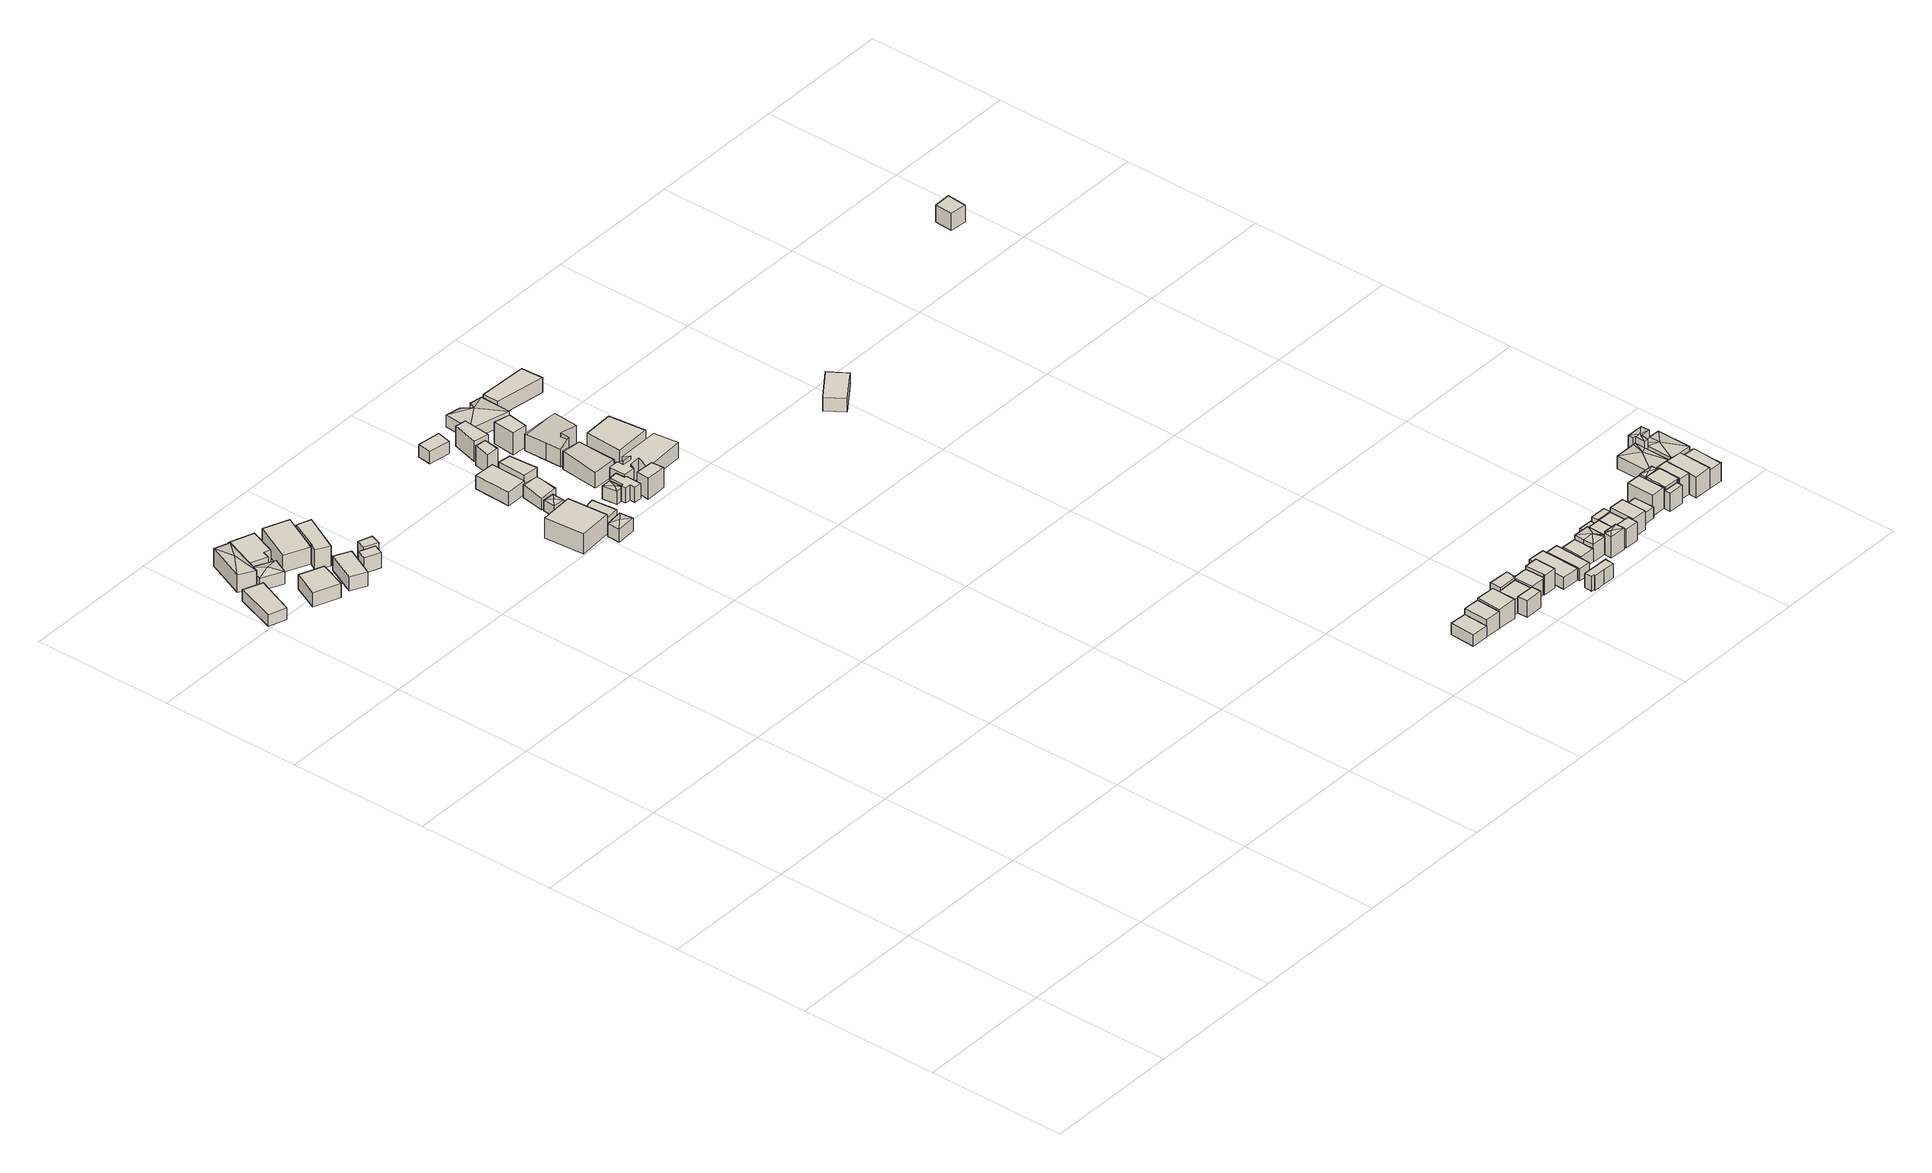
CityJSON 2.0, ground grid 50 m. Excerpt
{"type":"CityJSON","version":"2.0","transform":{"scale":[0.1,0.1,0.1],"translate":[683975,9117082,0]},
"CityObjects":{
"building1":{"type":"Building","attributes":{"Building Type":"Residential","Roof Shape":"flat","Roof Material":"Concrete Glazed Tile","Roof Material Code":"1","Roof Direction":"northwest","Building Height":4.26,"Roof Slope":14.2,"Footprint Area":105.01,"Solar PV Capacity Low":13.15,"Solar PV Capacity High":17.27,"Solar Annual Energy Low":18959,"Solar Annual Energy High":24987,"Suitable PV Area":78.5},"geometry":[{"type":"MultiSurface","lod":"2.2","boundaries":[[[0,1,2,3]],[[3,2,4,5]],[[2,1,6,4]],[[1,0,7,6]],[[0,3,5,7]],[[5,4,6,7]]]}]},
"building2":{"type":"Building","attributes":{"Building Type":"Residential","Roof Shape":"hip","Roof Material":"Concrete Glazed Tile","Roof Material Code":"1","Roof Direction":"northwest","Building Height":6.58,"Roof Slope":24.9,"Footprint Area":96.51,"Solar PV Capacity Low":12.08,"Solar PV Capacity High":15.87,"Solar Annual Energy Low":17424,"Solar Annual Energy High":22964,"Suitable PV Area":72.14},"geometry":[{"type":"MultiSurface","lod":"2.2","boundaries":[[[8,9,10,11]],[[11,10,12,13]],[[10,9,14,12]],[[9,8,15,14]],[[8,11,13,15]],[[13,12,16]],[[12,14,16]],[[14,15,16]],[[15,13,16]]]}]},
"building3":{"type":"Building","attributes":{"Building Type":"Residential","Roof Shape":"hip","Roof Material":"Concrete Glazed Tile","Roof Material Code":"1","Roof Direction":"northwest","Building Height":4.81,"Roof Slope":22.8,"Footprint Area":54.78,"Solar PV Capacity Low":6.86,"Solar PV Capacity High":9.01,"Solar Annual Energy Low":9890,"Solar Annual Energy High":13034,"Suitable PV Area":40.95},"geometry":[{"type":"MultiSurface","lod":"2.2","boundaries":[[[17,18,19,20]],[[20,19,21,22]],[[19,18,23,21]],[[18,17,24,23]],[[17,20,22,24]],[[22,21,25]],[[21,23,25]],[[23,24,25]],[[24,22,25]]]}]},
"building4":{"type":"Building","attributes":{"Building Type":"Residential","Roof Shape":"flat","Roof Material":"Concrete Glazed Tile","Roof Material Code":"1","Roof Direction":"northwest","Building Height":5.3,"Roof Slope":5.8,"Footprint Area":97.8,"Solar PV Capacity Low":12.25,"Solar PV Capacity High":16.08,"Solar Annual Energy Low":17657,"Solar Annual Energy High":23271,"Suitable PV Area":73.11},"geometry":[{"type":"MultiSurface","lod":"2.2","boundaries":[[[26,27,28,29]],[[29,28,30,31]],[[28,27,32,30]],[[27,26,33,32]],[[26,29,31,33]],[[31,30,32,33]]]}]},
"building5":{"type":"Building","attributes":{"Building Type":"Residential","Roof Shape":"flat","Roof Material":"Concrete Glazed Tile","Roof Material Code":"1","Roof Direction":"northwest","Building Height":5.85,"Roof Slope":7.7,"Footprint Area":110.75,"Solar PV Capacity Low":13.87,"Solar PV Capacity High":18.21,"Solar Annual Energy Low":19996,"Solar Annual Energy High":26353,"Suitable PV Area":82.79},"geometry":[{"type":"MultiSurface","lod":"2.2","boundaries":[[[34,35,36,37,38,39]],[[39,38,40,41]],[[38,37,42,40]],[[37,36,43,42]],[[36,35,44,43]],[[35,34,45,44]],[[34,39,41,45]],[[41,40,42,43,44,45]]]}]},
"building6":{"type":"Building","attributes":{"Building Type":"Residential","Roof Shape":"shed","Roof Material":"Concrete Aluminum Tile","Roof Material Code":"2","Roof Direction":"northwest","Building Height":5.23,"Roof Slope":10.1,"Footprint Area":73.29,"Solar PV Capacity Low":9.18,"Solar PV Capacity High":12.05,"Solar Annual Energy Low":13232,"Solar Annual Energy High":17439,"Suitable PV Area":54.79},"geometry":[{"type":"MultiSurface","lod":"2.2","boundaries":[[[46,47,48,49]],[[49,48,50,51]],[[48,47,52,50]],[[47,46,53,52]],[[46,49,51,53]],[[51,50,52,53]]]}]},
"building7":{"type":"Building","attributes":{"Building Type":"Residential","Roof Shape":"shed","Roof Material":"Concrete Glazed Tile","Roof Material Code":"1","Roof Direction":"northwest","Building Height":6.41,"Roof Slope":16.4,"Footprint Area":143.72,"Solar PV Capacity Low":17.99,"Solar PV Capacity High":23.63,"Solar Annual Energy Low":25947,"Solar Annual Energy High":34196,"Suitable PV Area":107.43},"geometry":[{"type":"MultiSurface","lod":"2.2","boundaries":[[[54,55,56,57]],[[57,56,58,59]],[[56,55,60,58]],[[55,54,61,60]],[[54,57,59,61]],[[59,58,60,61]]]}]},
"building8":{"type":"Building","attributes":{"Building Type":"Residential","Roof Shape":"shed","Roof Material":"Concrete Aluminum Tile","Roof Material Code":"2","Roof Direction":"northwest","Building Height":7.49,"Roof Slope":10.2,"Footprint Area":74.77,"Solar PV Capacity Low":9.36,"Solar PV Capacity High":12.3,"Solar Annual Energy Low":13500,"Solar Annual Energy High":17791,"Suitable PV Area":55.89},"geometry":[{"type":"MultiSurface","lod":"2.2","boundaries":[[[56,62,63,64,65]],[[65,64,66,67]],[[64,63,68,66]],[[63,62,69,68]],[[62,56,70,69]],[[56,65,67,70]],[[67,66,68,69,70]]]}]},
"building9":{"type":"Building","attributes":{"Building Type":"Residential","Roof Shape":"shed","Roof Material":"Concrete Glazed Tile","Roof Material Code":"1","Roof Direction":"northwest","Building Height":5.8,"Roof Slope":13.6,"Footprint Area":21.68,"Solar PV Capacity Low":2.71,"Solar PV Capacity High":3.57,"Solar Annual Energy Low":3915,"Solar Annual Energy High":5159,"Suitable PV Area":16.21},"geometry":[{"type":"MultiSurface","lod":"2.2","boundaries":[[[71,72,73,74]],[[74,73,75,76]],[[73,72,77,75]],[[72,71,78,77]],[[71,74,76,78]],[[76,75,77,78]]]}]},
"building10":{"type":"Building","attributes":{"Building Type":"Residential","Roof Shape":"flat","Roof Material":"Concrete Glazed Tile","Roof Material Code":"1","Roof Direction":"northwest","Building Height":6.8,"Roof Slope":10.8,"Footprint Area":19.15,"Solar PV Capacity Low":2.4,"Solar PV Capacity High":3.15,"Solar Annual Energy Low":3458,"Solar Annual Energy High":4557,"Suitable PV Area":14.32},"geometry":[{"type":"MultiSurface","lod":"2.2","boundaries":[[[79,80,81,82]],[[82,81,83,84]],[[81,80,85,83]],[[80,79,86,85]],[[79,82,84,86]],[[84,83,85,86]]]}]},
"building11":{"type":"Building","attributes":{"Building Type":"Residential","Roof Shape":"shed","Roof Material":"Concrete Glazed Tile","Roof Material Code":"1","Roof Direction":"west","Building Height":7.29,"Roof Slope":12.4,"Footprint Area":182.9,"Solar PV Capacity Low":22.9,"Solar PV Capacity High":30.08,"Solar Annual Energy Low":33022,"Solar Annual Energy High":43520,"Suitable PV Area":136.72},"geometry":[{"type":"MultiSurface","lod":"2.2","boundaries":[[[87,88,89,90]],[[90,89,91,92]],[[89,88,93,91]],[[88,87,94,93]],[[87,90,92,94]],[[92,91,93,94]]]}]},
"building12":{"type":"Building","attributes":{"Building Type":"Residential","Roof Shape":"hip","Roof Material":"Concrete Glazed Tile","Roof Material Code":"1","Roof Direction":"west","Building Height":4.87,"Roof Slope":24.9,"Footprint Area":32.43,"Solar PV Capacity Low":4.06,"Solar PV Capacity High":5.33,"Solar Annual Energy Low":5855,"Solar Annual Energy High":7717,"Suitable PV Area":24.24},"geometry":[{"type":"MultiSurface","lod":"2.2","boundaries":[[[95,96,97,98]],[[98,97,99,100]],[[97,96,101,99]],[[96,95,102,101]],[[95,98,100,102]],[[100,99,103]],[[99,101,103]],[[101,102,103]],[[102,100,103]]]}]},
"building13":{"type":"Building","attributes":{"Building Type":"Residential","Roof Shape":"flat","Roof Material":"Concrete Glazed Tile","Roof Material Code":"1","Roof Direction":"west","Building Height":5.76,"Roof Slope":6.6,"Footprint Area":46.24,"Solar PV Capacity Low":5.79,"Solar PV Capacity High":7.6,"Solar Annual Energy Low":8348,"Solar Annual Energy High":11002,"Suitable PV Area":34.56},"geometry":[{"type":"MultiSurface","lod":"2.2","boundaries":[[[104,105,90,106]],[[106,90,107,108]],[[90,105,109,107]],[[105,104,110,109]],[[104,106,108,110]],[[108,107,109,110]]]}]},
"building14":{"type":"Building","attributes":{"Building Type":"Residential","Roof Shape":"hip","Roof Material":"Concrete Glazed Tile","Roof Material Code":"1","Roof Direction":"west","Building Height":4.02,"Roof Slope":28.3,"Footprint Area":18.76,"Solar PV Capacity Low":2.35,"Solar PV Capacity High":3.09,"Solar Annual Energy Low":3388,"Solar Annual Energy High":4465,"Suitable PV Area":14.03},"geometry":[{"type":"MultiSurface","lod":"2.2","boundaries":[[[111,112,113,114]],[[114,113,115,116]],[[113,112,117,115]],[[112,111,118,117]],[[111,114,116,118]],[[116,115,119]],[[115,117,119]],[[117,118,119]],[[118,116,119]]]}]},
"building15":{"type":"Building","attributes":{"Building Type":"Residential","Roof Shape":"flat","Roof Material":"Concrete Glazed Tile","Roof Material Code":"1","Roof Direction":"west","Building Height":5.11,"Roof Slope":7.1,"Footprint Area":99.13,"Solar PV Capacity Low":12.41,"Solar PV Capacity High":16.3,"Solar Annual Energy Low":17897,"Solar Annual Energy High":23587,"Suitable PV Area":74.1},"geometry":[{"type":"MultiSurface","lod":"2.2","boundaries":[[[120,121,122,123]],[[123,122,124,125]],[[122,121,126,124]],[[121,120,127,126]],[[120,123,125,127]],[[125,124,126,127]]]}]},
"building16":{"type":"Building","attributes":{"Building Type":"Residential","Roof Shape":"gable","Roof Material":"Concrete Aluminum Tile","Roof Material Code":"2","Roof Direction":"west","Building Height":4.3,"Roof Slope":28.4,"Footprint Area":53.07,"Solar PV Capacity Low":6.64,"Solar PV Capacity High":8.73,"Solar Annual Energy Low":9581,"Solar Annual Energy High":12628,"Suitable PV Area":39.67},"geometry":[{"type":"MultiSurface","lod":"2.2","boundaries":[[[128,129,130,131]],[[131,130,132,133]],[[130,129,134,132]],[[129,128,135,134]],[[128,131,133,135]],[[133,132,134,135]]]}]},
"building17":{"type":"Building","attributes":{"Building Type":"Residential","Roof Shape":"shed","Roof Material":"Concrete Aluminum Tile","Roof Material Code":"2","Roof Direction":"west","Building Height":7.02,"Roof Slope":11.5,"Footprint Area":52.36,"Solar PV Capacity Low":6.56,"Solar PV Capacity High":8.61,"Solar Annual Energy Low":9454,"Solar Annual Energy High":12459,"Suitable PV Area":39.14},"geometry":[{"type":"MultiSurface","lod":"2.2","boundaries":[[[136,123,137,138]],[[138,137,139,140]],[[137,123,141,139]],[[123,136,142,141]],[[136,138,140,142]],[[140,139,141,142]]]}]},
"building18":{"type":"Building","attributes":{"Building Type":"Residential","Roof Shape":"hip","Roof Material":"Concrete Glazed Tile","Roof Material Code":"1","Roof Direction":"west","Building Height":4.94,"Roof Slope":20.5,"Footprint Area":17.29,"Solar PV Capacity Low":2.16,"Solar PV Capacity High":2.84,"Solar Annual Energy Low":3121,"Solar Annual Energy High":4113,"Suitable PV Area":12.92},"geometry":[{"type":"MultiSurface","lod":"2.2","boundaries":[[[143,144,145,146,147]],[[147,146,148,149]],[[146,145,150,148]],[[145,144,151,150]],[[144,143,152,151]],[[143,147,149,152]],[[149,148,153]],[[148,150,153]],[[150,151,153]],[[151,152,153]],[[152,149,153]]]}]},
"building19":{"type":"Building","attributes":{"Building Type":"Residential","Roof Shape":"shed","Roof Material":"Concrete Glazed Tile","Roof Material Code":"1","Roof Direction":"west","Building Height":4.6,"Roof Slope":12.5,"Footprint Area":41.68,"Solar PV Capacity Low":5.22,"Solar PV Capacity High":6.85,"Solar Annual Energy Low":7525,"Solar Annual Energy High":9918,"Suitable PV Area":31.16},"geometry":[{"type":"MultiSurface","lod":"2.2","boundaries":[[[154,155,156,157]],[[157,156,158,159]],[[156,155,160,158]],[[155,154,161,160]],[[154,157,159,161]],[[159,158,160,161]]]}]},
"building20":{"type":"Building","attributes":{"Building Type":"Residential","Roof Shape":"gable","Roof Material":"Concrete Glazed Tile","Roof Material Code":"1","Roof Direction":"west","Building Height":6.98,"Roof Slope":25.9,"Footprint Area":23.84,"Solar PV Capacity Low":2.99,"Solar PV Capacity High":3.92,"Solar Annual Energy Low":4304,"Solar Annual Energy High":5673,"Suitable PV Area":17.82},"geometry":[{"type":"MultiSurface","lod":"2.2","boundaries":[[[162,163,164,165]],[[165,164,166,167]],[[164,163,168,166]],[[163,162,169,168]],[[162,165,167,169]],[[167,166,168,169]]]}]},
"building21":{"type":"Building","attributes":{"Building Type":"Residential","Roof Shape":"flat","Roof Material":"Concrete Glazed Tile","Roof Material Code":"1","Roof Direction":"west","Building Height":5.66,"Roof Slope":6.1,"Footprint Area":32.51,"Solar PV Capacity Low":4.07,"Solar PV Capacity High":5.35,"Solar Annual Energy Low":5869,"Solar Annual Energy High":7735,"Suitable PV Area":24.3},"geometry":[{"type":"MultiSurface","lod":"2.2","boundaries":[[[170,171,172,147,145,173,174,175,176,177,178]],[[178,177,179,180]],[[177,176,181,179]],[[176,175,182,181]],[[175,174,183,182]],[[174,173,184,183]],[[173,145,185,184]],[[145,147,186,185]],[[147,172,187,186]],[[172,171,188,187]],[[171,170,189,188]],[[170,178,180,189]],[[180,179,181,182,183,184,185,186,187,188,189]]]}]},
"building22":{"type":"Building","attributes":{"Building Type":"Residential","Roof Shape":"flat","Roof Material":"Concrete Aluminum Tile","Roof Material Code":"2","Roof Direction":"west","Building Height":7.62,"Roof Slope":11.1,"Footprint Area":46.26,"Solar PV Capacity Low":5.79,"Solar PV Capacity High":7.61,"Solar Annual Energy Low":8353,"Solar Annual Energy High":11008,"Suitable PV Area":34.58},"geometry":[{"type":"MultiSurface","lod":"2.2","boundaries":[[[190,191,192,193]],[[193,192,194,195]],[[192,191,196,194]],[[191,190,197,196]],[[190,193,195,197]],[[195,194,196,197]]]}]},
"building23":{"type":"Building","attributes":{"Building Type":"Residential","Roof Shape":"shed","Roof Material":"Concrete Glazed Tile","Roof Material Code":"1","Roof Direction":"west","Building Height":7.64,"Roof Slope":15.5,"Footprint Area":33.82,"Solar PV Capacity Low":4.23,"Solar PV Capacity High":5.56,"Solar Annual Energy Low":6106,"Solar Annual Energy High":8047,"Suitable PV Area":25.28},"geometry":[{"type":"MultiSurface","lod":"2.2","boundaries":[[[198,199,200,201]],[[201,200,202,203]],[[200,199,204,202]],[[199,198,205,204]],[[198,201,203,205]],[[203,202,204,205]]]}]},
"building24":{"type":"Building","attributes":{"Building Type":"Residential","Roof Shape":"gable","Roof Material":"Concrete Glazed Tile","Roof Material Code":"1","Roof Direction":"west","Building Height":5.96,"Roof Slope":33.4,"Footprint Area":112.14,"Solar PV Capacity Low":14.04,"Solar PV Capacity High":18.44,"Solar Annual Energy Low":20247,"Solar Annual Energy High":26683,"Suitable PV Area":83.83},"geometry":[{"type":"MultiSurface","lod":"2.2","boundaries":[[[206,207,208,209]],[[209,208,210,211]],[[208,207,212,210]],[[207,206,213,212]],[[206,209,211,213]],[[211,210,212,213]]]}]},
"building25":{"type":"Building","attributes":{"Building Type":"Residential","Roof Shape":"shed","Roof Material":"Concrete Glazed Tile","Roof Material Code":"1","Roof Direction":"west","Building Height":7.94,"Roof Slope":19,"Footprint Area":46.32,"Solar PV Capacity Low":5.8,"Solar PV Capacity High":7.62,"Solar Annual Energy Low":8362,"Solar Annual Energy High":11020,"Suitable PV Area":34.62},"geometry":[{"type":"MultiSurface","lod":"2.2","boundaries":[[[214,215,216,217]],[[217,216,218,219]],[[216,215,220,218]],[[215,214,221,220]],[[214,217,219,221]],[[219,218,220,221]]]}]},
"building26":{"type":"Building","attributes":{"Building Type":"Residential","Roof Shape":"gable","Roof Material":"Concrete Glazed Tile","Roof Material Code":"1","Roof Direction":"west","Building Height":5.49,"Roof Slope":34.5,"Footprint Area":175.81,"Solar PV Capacity Low":22.01,"Solar PV Capacity High":28.91,"Solar Annual Energy Low":31741,"Solar Annual Energy High":41832,"Suitable PV Area":131.42},"geometry":[{"type":"MultiSurface","lod":"2.2","boundaries":[[[222,223,224,225,226,227,228,229,230,231,171,232]],[[232,171,233,234]],[[171,231,235,233]],[[231,230,236,235]],[[230,229,237,236]],[[229,228,238,237]],[[228,227,239,238]],[[227,226,240,239]],[[226,225,241,240]],[[225,224,242,241]],[[224,223,243,242]],[[223,222,244,243]],[[222,232,234,244]],[[234,233,235,236,237,238,239,240,241,242,243,244]]]}]},
"building27":{"type":"Building","attributes":{"Building Type":"Residential","Roof Shape":"gable","Roof Material":"Concrete Glazed Tile","Roof Material Code":"1","Roof Direction":"west","Building Height":6.27,"Roof Slope":27.7,"Footprint Area":142.56,"Solar PV Capacity Low":17.85,"Solar PV Capacity High":23.44,"Solar Annual Energy Low":25738,"Solar Annual Energy High":33920,"Suitable PV Area":106.56},"geometry":[{"type":"MultiSurface","lod":"2.2","boundaries":[[[245,246,247,248,249,250,251]],[[251,250,252,253]],[[250,249,254,252]],[[249,248,255,254]],[[248,247,256,255]],[[247,246,257,256]],[[246,245,258,257]],[[245,251,253,258]],[[253,252,254,255,256,257,258]]]}]},
"building28":{"type":"Building","attributes":{"Building Type":"Residential","Roof Shape":"hip","Roof Material":"Concrete Glazed Tile","Roof Material Code":"1","Roof Direction":"west","Building Height":4.37,"Roof Slope":24.5,"Footprint Area":131.38,"Solar PV Capacity Low":16.45,"Solar PV Capacity High":21.61,"Solar Annual Energy Low":23720,"Solar Annual Energy High":31261,"Suitable PV Area":98.21},"geometry":[{"type":"MultiSurface","lod":"2.2","boundaries":[[[259,260,261,262,263,264,265,266]],[[266,265,267,268]],[[265,264,269,267]],[[264,263,270,269]],[[263,262,271,270]],[[262,261,272,271]],[[261,260,273,272]],[[260,259,274,273]],[[259,266,268,274]],[[268,267,275]],[[267,269,275]],[[269,270,275]],[[270,271,275]],[[271,272,275]],[[272,273,275]],[[273,274,275]],[[274,268,275]]]}]},
"building29":{"type":"Building","attributes":{"Building Type":"Residential","Roof Shape":"flat","Roof Material":"Concrete Glazed Tile","Roof Material Code":"1","Roof Direction":"west","Building Height":5.32,"Roof Slope":8.1,"Footprint Area":158.02,"Solar PV Capacity Low":19.79,"Solar PV Capacity High":25.99,"Solar Annual Energy Low":28530,"Solar Annual Energy High":37601,"Suitable PV Area":118.12},"geometry":[{"type":"MultiSurface","lod":"2.2","boundaries":[[[276,277,278,279]],[[279,278,280,281]],[[278,277,282,280]],[[277,276,283,282]],[[276,279,281,283]],[[281,280,282,283]]]}]},
"building30":{"type":"Building","attributes":{"Building Type":"Residential","Roof Shape":"shed","Roof Material":"Concrete Glazed Tile","Roof Material Code":"1","Roof Direction":"west","Building Height":4.17,"Roof Slope":12.5,"Footprint Area":55.59,"Solar PV Capacity Low":6.96,"Solar PV Capacity High":9.14,"Solar Annual Energy Low":10036,"Solar Annual Energy High":13226,"Suitable PV Area":41.55},"geometry":[{"type":"MultiSurface","lod":"2.2","boundaries":[[[284,285,286,287]],[[287,286,288,289]],[[286,285,290,288]],[[285,284,291,290]],[[284,287,289,291]],[[289,288,290,291]]]}]},
"building31":{"type":"Building","attributes":{"Building Type":"Residential","Roof Shape":"shed","Roof Material":"Concrete Glazed Tile","Roof Material Code":"1","Roof Direction":"west","Building Height":5.52,"Roof Slope":12,"Footprint Area":123.82,"Solar PV Capacity Low":15.5,"Solar PV Capacity High":20.36,"Solar Annual Energy Low":22355,"Solar Annual Energy High":29462,"Suitable PV Area":92.56},"geometry":[{"type":"MultiSurface","lod":"2.2","boundaries":[[[292,293,294,295]],[[295,294,296,297]],[[294,293,298,296]],[[293,292,299,298]],[[292,295,297,299]],[[297,296,298,299]]]}]},
"building32":{"type":"Building","attributes":{"Building Type":"Residential","Roof Shape":"flat","Roof Material":"Concrete Glazed Tile","Roof Material Code":"1","Roof Direction":"west","Building Height":6.43,"Roof Slope":12.8,"Footprint Area":52.22,"Solar PV Capacity Low":6.54,"Solar PV Capacity High":8.59,"Solar Annual Energy Low":9429,"Solar Annual Energy High":12426,"Suitable PV Area":39.04},"geometry":[{"type":"MultiSurface","lod":"2.2","boundaries":[[[285,300,301,286]],[[286,301,302,303]],[[301,300,304,302]],[[300,285,305,304]],[[285,286,303,305]],[[303,302,304,305]]]}]},
"building33":{"type":"Building","attributes":{"Building Type":"Residential","Roof Shape":"gable","Roof Material":"Concrete Glazed Tile","Roof Material Code":"1","Roof Direction":"west","Building Height":7.01,"Roof Slope":34.5,"Footprint Area":63.34,"Solar PV Capacity Low":7.93,"Solar PV Capacity High":10.42,"Solar Annual Energy Low":11435,"Solar Annual Energy High":15070,"Suitable PV Area":47.34},"geometry":[{"type":"MultiSurface","lod":"2.2","boundaries":[[[300,306,307,308,309,310,311,301]],[[301,311,312,313]],[[311,310,314,312]],[[310,309,315,314]],[[309,308,316,315]],[[308,307,317,316]],[[307,306,318,317]],[[306,300,319,318]],[[300,301,313,319]],[[312,314,315,316,317,318,319,313]]]}]},
"building34":{"type":"Building","attributes":{"Building Type":"Residential","Roof Shape":"shed","Roof Material":"Concrete Glazed Tile","Roof Material Code":"1","Roof Direction":"west","Building Height":6.15,"Roof Slope":11.2,"Footprint Area":23.47,"Solar PV Capacity Low":2.94,"Solar PV Capacity High":3.86,"Solar Annual Energy Low":4237,"Solar Annual Energy High":5584,"Suitable PV Area":17.54},"geometry":[{"type":"MultiSurface","lod":"2.2","boundaries":[[[320,321,322,323]],[[323,322,324,325]],[[322,321,326,324]],[[321,320,327,326]],[[320,323,325,327]],[[325,324,326,327]]]}]},
"building35":{"type":"Building","attributes":{"Building Type":"Residential","Roof Shape":"flat","Roof Material":"Concrete Glazed Tile","Roof Material Code":"1","Roof Direction":"west","Building Height":5.65,"Roof Slope":8.7,"Footprint Area":60.19,"Solar PV Capacity Low":7.54,"Solar PV Capacity High":9.9,"Solar Annual Energy Low":10867,"Solar Annual Energy High":14322,"Suitable PV Area":44.99},"geometry":[{"type":"MultiSurface","lod":"2.2","boundaries":[[[321,320,328,329,330,309,308,307]],[[307,308,331,332]],[[308,309,333,331]],[[309,330,334,333]],[[330,329,335,334]],[[329,328,336,335]],[[328,320,337,336]],[[320,321,338,337]],[[321,307,332,338]],[[332,331,333,334,335,336,337,338]]]}]},
"building36":{"type":"Building","attributes":{"Building Type":"Residential","Roof Shape":"gable","Roof Material":"Concrete Glazed Tile","Roof Material Code":"1","Roof Direction":"west","Building Height":6.37,"Roof Slope":33,"Footprint Area":28.18,"Solar PV Capacity Low":3.53,"Solar PV Capacity High":4.63,"Solar Annual Energy Low":5087,"Solar Annual Energy High":6704,"Suitable PV Area":21.06},"geometry":[{"type":"MultiSurface","lod":"2.2","boundaries":[[[339,330,329,340,341,342]],[[342,341,343,344]],[[341,340,345,343]],[[340,329,346,345]],[[329,330,347,346]],[[330,339,348,347]],[[339,342,344,348]],[[344,343,345,346,347,348]]]}]},
"building37":{"type":"Building","attributes":{"Building Type":"Residential","Roof Shape":"shed","Roof Material":"Concrete Glazed Tile","Roof Material Code":"1","Roof Direction":"west","Building Height":6.13,"Roof Slope":10.7,"Footprint Area":42.94,"Solar PV Capacity Low":5.38,"Solar PV Capacity High":7.06,"Solar Annual Energy Low":7752,"Solar Annual Energy High":10217,"Suitable PV Area":32.1},"geometry":[{"type":"MultiSurface","lod":"2.2","boundaries":[[[329,328,320,349,350,351,352,341,340]],[[340,341,353,354]],[[341,352,355,353]],[[352,351,356,355]],[[351,350,357,356]],[[350,349,358,357]],[[349,320,359,358]],[[320,328,360,359]],[[328,329,361,360]],[[329,340,354,361]],[[354,353,355,356,357,358,359,360,361]]]}]},
"building38":{"type":"Building","attributes":{"Building Type":"Residential","Roof Shape":"flat","Roof Material":"Concrete Glazed Tile","Roof Material Code":"1","Roof Direction":"west","Building Height":7.18,"Roof Slope":5.7,"Footprint Area":35.78,"Solar PV Capacity Low":4.48,"Solar PV Capacity High":5.88,"Solar Annual Energy Low":6459,"Solar Annual Energy High":8513,"Suitable PV Area":26.74},"geometry":[{"type":"MultiSurface","lod":"2.2","boundaries":[[[352,351,350,362,363,364]],[[364,363,365,366]],[[363,362,367,365]],[[362,350,368,367]],[[350,351,369,368]],[[351,352,370,369]],[[352,364,366,370]],[[366,365,367,368,369,370]]]}]},
"building39":{"type":"Building","attributes":{"Building Type":"Residential","Roof Shape":"shed","Roof Material":"Concrete Glazed Tile","Roof Material Code":"1","Roof Direction":"west","Building Height":4.33,"Roof Slope":13,"Footprint Area":90.21,"Solar PV Capacity Low":11.3,"Solar PV Capacity High":14.84,"Solar Annual Energy Low":16287,"Solar Annual Energy High":21466,"Suitable PV Area":67.43},"geometry":[{"type":"MultiSurface","lod":"2.2","boundaries":[[[371,372,373,374,375,376]],[[376,375,377,378]],[[375,374,379,377]],[[374,373,380,379]],[[373,372,381,380]],[[372,371,382,381]],[[371,376,378,382]],[[378,377,379,380,381,382]]]}]},
"building40":{"type":"Building","attributes":{"Building Type":"Residential","Roof Shape":"shed","Roof Material":"Concrete Glazed Tile","Roof Material Code":"1","Roof Direction":"west","Building Height":4.78,"Roof Slope":12.6,"Footprint Area":102.11,"Solar PV Capacity Low":12.78,"Solar PV Capacity High":16.79,"Solar Annual Energy Low":18435,"Solar Annual Energy High":24296,"Suitable PV Area":76.33},"geometry":[{"type":"MultiSurface","lod":"2.2","boundaries":[[[383,384,385,386]],[[386,385,387,388]],[[385,384,389,387]],[[384,383,390,389]],[[383,386,388,390]],[[388,387,389,390]]]}]},
"building41":{"type":"Building","attributes":{"Building Type":"Residential","Roof Shape":"gable","Roof Material":"Concrete Glazed Tile","Roof Material Code":"1","Roof Direction":"west","Building Height":5.33,"Roof Slope":25.7,"Footprint Area":29.74,"Solar PV Capacity Low":3.72,"Solar PV Capacity High":4.89,"Solar Annual Energy Low":5369,"Solar Annual Energy High":7076,"Suitable PV Area":22.23},"geometry":[{"type":"MultiSurface","lod":"2.2","boundaries":[[[391,392,393,394,395,396,397]],[[397,396,398,399]],[[396,395,400,398]],[[395,394,401,400]],[[394,393,402,401]],[[393,392,403,402]],[[392,391,404,403]],[[391,397,399,404]],[[399,398,400,401,402,403,404]]]}]},
"building42":{"type":"Building","attributes":{"Building Type":"Residential","Roof Shape":"shed","Roof Material":"Concrete Glazed Tile","Roof Material Code":"1","Roof Direction":"west","Building Height":4.47,"Roof Slope":10.9,"Footprint Area":58.46,"Solar PV Capacity Low":7.32,"Solar PV Capacity High":9.61,"Solar Annual Energy Low":10555,"Solar Annual Energy High":13910,"Suitable PV Area":43.7},"geometry":[{"type":"MultiSurface","lod":"2.2","boundaries":[[[374,373,372,405,406,407]],[[407,406,408,409]],[[406,405,410,408]],[[405,372,411,410]],[[372,373,412,411]],[[373,374,413,412]],[[374,407,409,413]],[[409,408,410,411,412,413]]]}]},
"building43":{"type":"Building","attributes":{"Building Type":"Residential","Roof Shape":"gable","Roof Material":"Concrete Glazed Tile","Roof Material Code":"1","Roof Direction":"west","Building Height":4.92,"Roof Slope":32.4,"Footprint Area":40.94,"Solar PV Capacity Low":5.13,"Solar PV Capacity High":6.73,"Solar Annual Energy Low":7391,"Solar Annual Energy High":9740,"Suitable PV Area":30.6},"geometry":[{"type":"MultiSurface","lod":"2.2","boundaries":[[[414,415,416,417,418]],[[418,417,419,420]],[[417,416,421,419]],[[416,415,422,421]],[[415,414,423,422]],[[414,418,420,423]],[[420,419,421,422,423]]]}]},
"building44":{"type":"Building","attributes":{"Building Type":"Residential","Roof Shape":"hip","Roof Material":"Concrete Glazed Tile","Roof Material Code":"1","Roof Direction":"west","Building Height":6.55,"Roof Slope":27.9,"Footprint Area":44.55,"Solar PV Capacity Low":5.58,"Solar PV Capacity High":7.33,"Solar Annual Energy Low":8043,"Solar Annual Energy High":10601,"Suitable PV Area":33.3},"geometry":[{"type":"MultiSurface","lod":"2.2","boundaries":[[[424,425,418,417,416,426,427,428]],[[428,427,429,430]],[[427,426,431,429]],[[426,416,432,431]],[[416,417,433,432]],[[417,418,434,433]],[[418,425,435,434]],[[425,424,436,435]],[[424,428,430,436]],[[430,429,437]],[[429,431,437]],[[431,432,437]],[[432,433,437]],[[433,434,437]],[[434,435,437]],[[435,436,437]],[[436,430,437]]]}]},
"building45":{"type":"Building","attributes":{"Building Type":"Residential","Roof Shape":"hip","Roof Material":"Concrete Glazed Tile","Roof Material Code":"1","Roof Direction":"west","Building Height":7.96,"Roof Slope":28,"Footprint Area":19.05,"Solar PV Capacity Low":2.38,"Solar PV Capacity High":3.13,"Solar Annual Energy Low":3439,"Solar Annual Energy High":4532,"Suitable PV Area":14.24},"geometry":[{"type":"MultiSurface","lod":"2.2","boundaries":[[[438,428,427,426,439,440]],[[440,439,441,442]],[[439,426,443,441]],[[426,427,444,443]],[[427,428,445,444]],[[428,438,446,445]],[[438,440,442,446]],[[442,441,447]],[[441,443,447]],[[443,444,447]],[[444,445,447]],[[445,446,447]],[[446,442,447]]]}]},
"building46":{"type":"Building","attributes":{"Building Type":"Residential","Roof Shape":"flat","Roof Material":"Concrete Glazed Tile","Roof Material Code":"1","Roof Direction":"west","Building Height":5.5,"Roof Slope":10.2,"Footprint Area":42.66,"Solar PV Capacity Low":5.34,"Solar PV Capacity High":7.01,"Solar Annual Energy Low":7701,"Solar Annual Energy High":10150,"Suitable PV Area":31.89},"geometry":[{"type":"MultiSurface","lod":"2.2","boundaries":[[[448,449,450,451,452,424,428,438,453]],[[453,438,454,455]],[[438,428,456,454]],[[428,424,457,456]],[[424,452,458,457]],[[452,451,459,458]],[[451,450,460,459]],[[450,449,461,460]],[[449,448,462,461]],[[448,453,455,462]],[[455,454,456,457,458,459,460,461,462]]]}]},
"building47":{"type":"Building","attributes":{"Building Type":"Residential","Roof Shape":"gable","Roof Material":"Concrete Glazed Tile","Roof Material Code":"1","Roof Direction":"west","Building Height":4.19,"Roof Slope":26.8,"Footprint Area":13.81,"Solar PV Capacity Low":1.73,"Solar PV Capacity High":2.27,"Solar Annual Energy Low":2493,"Solar Annual Energy High":3286,"Suitable PV Area":10.32},"geometry":[{"type":"MultiSurface","lod":"2.2","boundaries":[[[451,463,464,452]],[[452,464,465,466]],[[464,463,467,465]],[[463,451,468,467]],[[451,452,466,468]],[[466,465,467,468]]]}]},
"building48":{"type":"Building","attributes":{"Building Type":"Residential","Roof Shape":"shed","Roof Material":"Concrete Glazed Tile","Roof Material Code":"1","Roof Direction":"west","Building Height":6.91,"Roof Slope":19.4,"Footprint Area":19.95,"Solar PV Capacity Low":2.5,"Solar PV Capacity High":3.28,"Solar Annual Energy Low":3601,"Solar Annual Energy High":4746,"Suitable PV Area":14.91},"geometry":[{"type":"MultiSurface","lod":"2.2","boundaries":[[[469,470,471,472]],[[472,471,473,474]],[[471,470,475,473]],[[470,469,476,475]],[[469,472,474,476]],[[474,473,475,476]]]}]},
"building49":{"type":"Building","attributes":{"Building Type":"Residential","Roof Shape":"shed","Roof Material":"Concrete Glazed Tile","Roof Material Code":"1","Roof Direction":"west","Building Height":5.44,"Roof Slope":13.3,"Footprint Area":39.05,"Solar PV Capacity Low":4.89,"Solar PV Capacity High":6.42,"Solar Annual Energy Low":7050,"Solar Annual Energy High":9291,"Suitable PV Area":29.19},"geometry":[{"type":"MultiSurface","lod":"2.2","boundaries":[[[477,449,448,470,478,469,478]],[[478,469,479,480]],[[478,470,481,480]],[[470,448,482,481]],[[448,449,483,482]],[[449,477,484,483]],[[477,478,480,484]],[[480,479,480,481,482,483,484]]]}]},
"building50":{"type":"Building","attributes":{"Building Type":"Residential","Roof Shape":"flat","Roof Material":"Concrete Glazed Tile","Roof Material Code":"1","Roof Direction":"west","Building Height":5.66,"Roof Slope":9.1,"Footprint Area":14.51,"Solar PV Capacity Low":1.82,"Solar PV Capacity High":2.39,"Solar Annual Energy Low":2620,"Solar Annual Energy High":3453,"Suitable PV Area":10.85},"geometry":[{"type":"MultiSurface","lod":"2.2","boundaries":[[[485,450,449,477,486]],[[486,477,487,488]],[[477,449,489,487]],[[449,450,490,489]],[[450,485,491,490]],[[485,486,488,491]],[[488,487,489,490,491]]]}]},
"building51":{"type":"Building","attributes":{"Building Type":"Residential","Roof Shape":"shed","Roof Material":"Concrete Glazed Tile","Roof Material Code":"1","Roof Direction":"west","Building Height":6.96,"Roof Slope":11.7,"Footprint Area":51.85,"Solar PV Capacity Low":6.49,"Solar PV Capacity High":8.53,"Solar Annual Energy Low":9362,"Solar Annual Energy High":12338,"Suitable PV Area":38.76},"geometry":[{"type":"MultiSurface","lod":"2.2","boundaries":[[[478,492,493,494,477]],[[477,494,495,496]],[[494,493,497,495]],[[493,492,498,497]],[[492,478,499,498]],[[478,477,496,499]],[[495,497,498,499,496]]]}]},
"building52":{"type":"Building","attributes":{"Building Type":"Residential","Roof Shape":"flat","Roof Material":"Concrete Glazed Tile","Roof Material Code":"1","Roof Direction":"west","Building Height":4.21,"Roof Slope":10.1,"Footprint Area":43.51,"Solar PV Capacity Low":5.45,"Solar PV Capacity High":7.16,"Solar Annual Energy Low":7856,"Solar Annual Energy High":10354,"Suitable PV Area":32.53},"geometry":[{"type":"MultiSurface","lod":"2.2","boundaries":[[[494,500,501,502]],[[502,501,503,504]],[[501,500,505,503]],[[500,494,506,505]],[[494,502,504,506]],[[504,503,505,506]]]}]},
"building53":{"type":"Building","attributes":{"Building Type":"Residential","Roof Shape":"gable","Roof Material":"Concrete Glazed Tile","Roof Material Code":"1","Roof Direction":"west","Building Height":7.8,"Roof Slope":34.1,"Footprint Area":50.59,"Solar PV Capacity Low":6.33,"Solar PV Capacity High":8.32,"Solar Annual Energy Low":9133,"Solar Annual Energy High":12036,"Suitable PV Area":37.81},"geometry":[{"type":"MultiSurface","lod":"2.2","boundaries":[[[507,508,509,510]],[[510,509,511,512]],[[509,508,513,511]],[[508,507,514,513]],[[507,510,512,514]],[[512,511,513,514]]]}]},
"building54":{"type":"Building","attributes":{"Building Type":"Residential","Roof Shape":"flat","Roof Material":"Concrete Glazed Tile","Roof Material Code":"1","Roof Direction":"west","Building Height":6.92,"Roof Slope":10.8,"Footprint Area":11.74,"Solar PV Capacity Low":1.47,"Solar PV Capacity High":1.93,"Solar Annual Energy Low":2119,"Solar Annual Energy High":2793,"Suitable PV Area":8.77},"geometry":[{"type":"MultiSurface","lod":"2.2","boundaries":[[[515,516,517,518,519,520]],[[520,519,521,522]],[[519,518,523,521]],[[518,517,524,523]],[[517,516,525,524]],[[516,515,526,525]],[[515,520,522,526]],[[522,521,523,524,525,526]]]}]},
"building55":{"type":"Building","attributes":{"Building Type":"Residential","Roof Shape":"shed","Roof Material":"Clay Tile Shingle","Roof Material Code":"3","Roof Direction":"west","Building Height":7.84,"Roof Slope":15,"Footprint Area":48.96,"Solar PV Capacity Low":6.13,"Solar PV Capacity High":8.05,"Solar Annual Energy Low":8840,"Solar Annual Energy High":11651,"Suitable PV Area":36.6},"geometry":[{"type":"MultiSurface","lod":"2.2","boundaries":[[[517,516,515,527,528,529,530,531,532,533,534,535]],[[535,534,536,537]],[[534,533,538,536]],[[533,532,539,538]],[[532,531,540,539]],[[531,530,541,540]],[[530,529,542,541]],[[529,528,543,542]],[[528,527,544,543]],[[527,515,545,544]],[[515,516,546,545]],[[516,517,547,546]],[[517,535,537,547]],[[537,536,538,539,540,541,542,543,544,545,546,547]]]}]},
"building56":{"type":"Building","attributes":{"Building Type":"Residential","Roof Shape":"hip","Roof Material":"Concrete Glazed Tile","Roof Material Code":"1","Roof Direction":"west","Building Height":7.89,"Roof Slope":21.6,"Footprint Area":13.31,"Solar PV Capacity Low":1.67,"Solar PV Capacity High":2.19,"Solar Annual Energy Low":2403,"Solar Annual Energy High":3167,"Suitable PV Area":9.95},"geometry":[{"type":"MultiSurface","lod":"2.2","boundaries":[[[548,549,550,551]],[[551,550,552,553]],[[550,549,554,552]],[[549,548,555,554]],[[548,551,553,555]],[[553,552,556]],[[552,554,556]],[[554,555,556]],[[555,553,556]]]}]},
"building57":{"type":"Building","attributes":{"Building Type":"Residential","Roof Shape":"flat","Roof Material":"Concrete Glazed Tile","Roof Material Code":"1","Roof Direction":"west","Building Height":7.88,"Roof Slope":9.4,"Footprint Area":38.19,"Solar PV Capacity Low":4.78,"Solar PV Capacity High":6.28,"Solar Annual Energy Low":6895,"Solar Annual Energy High":9087,"Suitable PV Area":28.55},"geometry":[{"type":"MultiSurface","lod":"2.2","boundaries":[[[532,531,530,529,528,527,557,558,559,560,561]],[[561,560,562,563]],[[560,559,564,562]],[[559,558,565,564]],[[558,557,566,565]],[[557,527,544,566]],[[527,528,543,544]],[[528,529,567,543]],[[529,530,568,567]],[[530,531,569,568]],[[531,532,539,569]],[[532,561,563,539]],[[563,562,564,565,566,544,543,567,568,569,539]]]}]},
"building58":{"type":"Building","attributes":{"Building Type":"Residential","Roof Shape":"gable","Roof Material":"Concrete Glazed Tile","Roof Material Code":"1","Roof Direction":"west","Building Height":7.63,"Roof Slope":30.6,"Footprint Area":75.68,"Solar PV Capacity Low":9.48,"Solar PV Capacity High":12.45,"Solar Annual Energy Low":13664,"Solar Annual Energy High":18008,"Suitable PV Area":56.57},"geometry":[{"type":"MultiSurface","lod":"2.2","boundaries":[[[560,559,558,570,571,572,573]],[[573,572,574,575]],[[572,571,576,574]],[[571,570,577,576]],[[570,558,578,577]],[[558,559,579,578]],[[559,560,562,579]],[[560,573,575,562]],[[575,574,576,577,578,579,562]]]}]},
"building59":{"type":"Building","attributes":{"Building Type":"Residential","Roof Shape":"hip","Roof Material":"Concrete Glazed Tile","Roof Material Code":"1","Roof Direction":"west","Building Height":4.79,"Roof Slope":25.5,"Footprint Area":121.44,"Solar PV Capacity Low":15.21,"Solar PV Capacity High":19.97,"Solar Annual Energy Low":21926,"Solar Annual Energy High":28896,"Suitable PV Area":90.78},"geometry":[{"type":"MultiSurface","lod":"2.2","boundaries":[[[580,581,582,583,584,585]],[[585,584,586,587]],[[584,583,588,586]],[[583,582,589,588]],[[582,581,590,589]],[[581,580,591,590]],[[580,585,587,591]],[[587,586,592]],[[586,588,592]],[[588,589,592]],[[589,590,592]],[[590,591,592]],[[591,587,592]]]}]},
"building60":{"type":"Building","attributes":{"Building Type":"Residential","Roof Shape":"gable","Roof Material":"Concrete Glazed Tile","Roof Material Code":"1","Roof Direction":"west","Building Height":6.76,"Roof Slope":25.8,"Footprint Area":56.01,"Solar PV Capacity Low":7.01,"Solar PV Capacity High":9.21,"Solar Annual Energy Low":10113,"Solar Annual Energy High":13328,"Suitable PV Area":41.87},"geometry":[{"type":"MultiSurface","lod":"2.2","boundaries":[[[593,572,571,594,595,596,597,598,599]],[[599,598,600,601]],[[598,597,602,600]],[[597,596,603,602]],[[596,595,604,603]],[[595,594,605,604]],[[594,571,606,605]],[[571,572,607,606]],[[572,593,608,607]],[[593,599,601,608]],[[601,600,602,603,604,605,606,607,608]]]}]},
"building61":{"type":"Building","attributes":{"Building Type":"Residential","Roof Shape":"hip","Roof Material":"Concrete Glazed Tile","Roof Material Code":"1","Roof Direction":"west","Building Height":7.16,"Roof Slope":29.2,"Footprint Area":22.19,"Solar PV Capacity Low":2.78,"Solar PV Capacity High":3.65,"Solar Annual Energy Low":4006,"Solar Annual Energy High":5280,"Suitable PV Area":16.59},"geometry":[{"type":"MultiSurface","lod":"2.2","boundaries":[[[609,584,583,582,610,611,612,613]],[[613,612,614,615]],[[612,611,616,614]],[[611,610,617,616]],[[610,582,618,617]],[[582,583,619,618]],[[583,584,620,619]],[[584,609,621,620]],[[609,613,615,621]],[[615,614,622]],[[614,616,622]],[[616,617,622]],[[617,618,622]],[[618,619,622]],[[619,620,622]],[[620,621,622]],[[621,615,622]]]}]},
"building62":{"type":"Building","attributes":{"Building Type":"Residential","Roof Shape":"hip","Roof Material":"Concrete Glazed Tile","Roof Material Code":"1","Roof Direction":"west","Building Height":4.57,"Roof Slope":25.1,"Footprint Area":100.19,"Solar PV Capacity Low":12.54,"Solar PV Capacity High":16.48,"Solar Annual Energy Low":18089,"Solar Annual Energy High":23840,"Suitable PV Area":74.89},"geometry":[{"type":"MultiSurface","lod":"2.2","boundaries":[[[610,623,624,625,612,611]],[[611,612,626,627]],[[612,625,628,626]],[[625,624,629,628]],[[624,623,630,629]],[[623,610,631,630]],[[610,611,627,631]],[[627,626,632]],[[626,628,632]],[[628,629,632]],[[629,630,632]],[[630,631,632]],[[631,627,632]]]}]},
"building63":{"type":"Building","attributes":{"Building Type":"Residential","Roof Shape":"flat","Roof Material":"Concrete Glazed Tile","Roof Material Code":"1","Roof Direction":"west","Building Height":6.38,"Roof Slope":14.7,"Footprint Area":39.92,"Solar PV Capacity Low":5,"Solar PV Capacity High":6.56,"Solar Annual Energy Low":7207,"Solar Annual Energy High":9499,"Suitable PV Area":29.84},"geometry":[{"type":"MultiSurface","lod":"2.2","boundaries":[[[633,634,635,636]],[[636,635,637,638]],[[635,634,639,637]],[[634,633,640,639]],[[633,636,638,640]],[[638,637,639,640]]]}]}
},
"vertices":[
[122,3128,0],[54,3154,0],[3,3012,0],[67,2990,0],[3,3012,43],[67,2990,43],[54,3154,43],[122,3128,43],
[138,3335,0],[78,3193,0],[134,3164,0],[193,3316,0],[134,3164,66],[193,3316,66],[78,3193,66],[138,3335,66],[136,3252,77],
[150,3205,0],[127,3146,0],[203,3110,0],[230,3166,0],[203,3110,48],[230,3166,48],[127,3146,48],[150,3205,48],[178,3157,56],
[210,3063,0],[166,2970,0],[258,2934,0],[295,3030,0],[258,2934,53],[295,3030,53],[166,2970,53],[210,3063,53],
[198,3327,0],[153,3211,0],[217,3185,0],[226,3211,0],[249,3202,0],[285,3296,0],[249,3202,59],[285,3296,59],[226,3211,59],[217,3185,59],[153,3211,59],[198,3327,59],
[406,3014,0],[350,3041,0],[299,2935,0],[355,2908,0],[299,2935,53],[355,2908,52],[350,3041,54],[406,3014,54],
[308,3284,0],[244,3152,0],[333,3113,0],[398,3249,0],[333,3113,64],[398,3249,68],[244,3152,65],[308,3284,69],
[317,3085,0],[364,3060,0],[430,3191,0],[379,3209,0],[430,3191,77],[379,3209,77],[364,3060,75],[317,3085,75],[333,3113,76],
[412,2992,0],[398,2958,0],[453,2936,0],[467,2970,0],[453,2936,58],[467,2970,59],[398,2958,58],[412,2992,59],
[478,2966,0],[490,3001,0],[441,3018,0],[427,2986,0],[441,3018,68],[427,2986,68],[490,3001,68],[478,2966,68],
[1010,2659,0],[885,2649,0],[896,2504,0],[1021,2514,0],[896,2504,76],[1021,2514,73],[885,2649,76],[1010,2659,73],
[1077,2512,0],[1013,2505,0],[1011,2459,0],[1083,2463,0],[1011,2459,49],[1083,2463,49],[1013,2505,49],[1077,2512,49],[1046,2485,54],
[1066,2610,0],[1016,2601,0],[1075,2521,0],[1021,2514,58],[1075,2521,58],[1016,2601,58],[1066,2610,58],
[1033,2737,0],[992,2739,0],[988,2695,0],[1032,2693,0],[988,2695,40],[1032,2693,40],[992,2739,40],[1033,2737,40],[1011,2716,44],
[1024,2967,0],[949,2970,0],[944,2837,0],[1020,2838,0],[944,2837,51],[1020,2838,51],[949,2970,51],[1024,2967,51],
[1005,2830,0],[991,2747,0],[1052,2741,0],[1068,2827,0],[1052,2741,51],[1068,2827,43],[991,2747,43],[1005,2830,50],
[1024,2942,0],[1077,2835,0],[1070,2936,0],[1077,2835,70],[1070,2936,70],[1020,2838,71],[1024,2942,71],
[1152,2640,0],[1157,2587,0],[1187,2589,0],[1187,2594,0],[1188,2641,0],[1187,2594,49],[1188,2641,49],[1187,2589,49],[1157,2587,49],[1152,2640,49],[1174,2610,52],
[966,3208,0],[960,3159,0],[1038,3147,0],[1050,3198,0],[1038,3147,46],[1050,3198,46],[960,3159,47],[966,3208,47],
[1084,3044,0],[1042,3047,0],[1032,2992,0],[1074,2987,0],[1032,2992,70],[1074,2987,74],[1042,3047,74],[1084,3044,70],
[1227,2610,0],[1220,2609,0],[1220,2642,0],[1179,2588,0],[1180,2572,0],[1200,2571,0],[1200,2552,0],[1227,2551,0],[1228,2607,0],[1227,2551,57],[1228,2607,57],[1200,2552,57],[1200,2571,57],[1180,2572,57],[1179,2588,57],[1187,2589,57],[1188,2641,57],[1220,2642,57],[1220,2609,57],[1227,2610,57],
[1119,3150,0],[1080,3156,0],[1054,3062,0],[1109,3053,0],[1054,3062,76],[1109,3053,76],[1080,3156,76],[1119,3150,76],
[1314,2532,0],[1311,2577,0],[1243,2579,0],[1238,2530,0],[1243,2579,78],[1238,2530,78],[1311,2577,76],[1314,2532,76],
[1180,2692,0],[1268,2689,0],[1269,2827,0],[1194,2829,0],[1269,2827,60],[1194,2829,68],[1268,2689,60],[1180,2692,60],
[1224,3063,0],[1164,3073,0],[1155,2992,0],[1212,2989,0],[1155,2992,82],[1212,2989,80],[1164,3073,82],[1224,3063,79],
[1263,2620,0],[1303,2622,0],[1305,2588,0],[1459,2594,0],[1453,2684,0],[1294,2679,0],[1293,2644,0],[1257,2644,0],[1257,2667,0],[1220,2667,0],[1261,2607,0],[1220,2609,68],[1261,2607,67],[1220,2667,66],[1257,2667,66],[1257,2644,80],[1293,2644,80],[1294,2679,58],[1453,2684,55],[1459,2594,59],[1305,2588,55],[1303,2622,76],[1263,2620,75],
[1333,2975,0],[1195,2979,0],[1198,2897,0],[1199,2842,0],[1242,2845,0],[1243,2878,0],[1322,2882,0],[1243,2878,85],[1322,2882,68],[1242,2845,85],[1199,2842,65],[1198,2897,64],[1195,2979,63],[1333,2975,63],
[1232,3224,0],[1231,3172,0],[1189,3180,0],[1192,3232,0],[1138,3241,0],[1130,3141,0],[1275,3105,0],[1278,3216,0],[1275,3105,44],[1278,3216,44],[1130,3141,44],[1138,3241,44],[1192,3232,44],[1189,3180,44],[1231,3172,44],[1232,3224,44],[1208,3189,56],
[1437,2848,0],[1328,2844,0],[1322,2711,0],[1452,2716,0],[1322,2711,53],[1452,2716,53],[1328,2844,53],[1437,2848,53],
[2237,114,0],[2299,112,0],[2303,202,0],[2241,204,0],[2303,202,42],[2241,204,43],[2299,112,42],[2237,114,43],
[1278,3210,0],[1277,3153,0],[1461,3127,0],[1457,3206,0],[1461,3127,55],[1457,3206,55],[1277,3153,57],[1278,3210,57],
[2357,110,0],[2361,199,0],[2361,199,64],[2303,202,64],[2357,110,64],[2299,112,64],
[2428,107,0],[2428,119,0],[2430,163,0],[2431,183,0],[2431,190,0],[2431,196,0],[2431,196,70],[2361,199,72],[2431,190,70],[2431,183,70],[2430,163,71],[2428,119,72],[2428,107,72],[2357,110,70],
[2521,116,0],[2455,118,0],[2455,81,0],[2521,82,0],[2455,81,62],[2521,82,61],[2455,118,62],[2521,116,61],
[2521,178,0],[2521,183,0],[2453,183,0],[2430,163,56],[2428,119,56],[2431,183,56],[2453,183,56],[2521,183,56],[2521,178,56],[2521,116,56],[2455,118,56],
[2455,225,0],[2521,189,0],[2525,189,0],[2527,220,0],[2525,189,67],[2527,220,66],[2521,189,67],[2521,183,64],[2453,183,64],[2455,225,64],
[2575,116,0],[2578,116,0],[2581,116,0],[2580,189,0],[2525,189,62],[2521,189,62],[2580,189,61],[2581,116,61],[2578,116,61],[2575,116,61],[2521,116,62],[2521,178,62],[2521,183,62],
[2578,113,0],[2626,112,0],[2628,188,0],[2626,112,72],[2628,188,72],[2578,113,72],[2578,116,72],[2581,116,72],[2580,189,72],
[2637,86,0],[2701,84,0],[2702,84,0],[2705,208,0],[2705,224,0],[2641,226,0],[2705,224,43],[2641,226,45],[2705,208,43],[2702,84,43],[2701,84,43],[2637,86,45],
[2034,2487,0],[1924,2408,0],[1968,2347,0],[2078,2426,0],[1968,2347,50],[2078,2426,48],[1924,2408,51],[2034,2487,49],
[2684,42,0],[2683,14,0],[2694,14,0],[2694,9,0],[2736,8,0],[2778,7,0],[2779,39,0],[2778,7,53],[2779,39,55],[2736,8,54],[2694,9,54],[2694,14,56],[2683,14,56],[2684,42,53],
[2700,76,0],[2745,75,0],[2750,206,0],[2745,75,45],[2750,206,45],[2700,76,46],[2701,84,46],[2702,84,46],[2705,208,46],
[2750,182,0],[2747,107,0],[2802,105,0],[2803,143,0],[2804,180,0],[2803,143,50],[2804,180,49],[2802,105,51],[2747,107,49],[2750,182,51],
[2864,178,0],[2863,178,0],[2853,103,0],[2861,103,0],[2861,109,0],[2861,103,66],[2861,109,66],[2853,103,66],[2802,105,66],[2803,143,66],[2804,180,66],[2863,178,66],[2864,178,66],[2839,138,71],
[2912,107,0],[2853,76,0],[2912,74,0],[2853,76,80],[2912,74,80],[2853,103,80],[2861,103,80],[2861,109,80],[2912,107,80],[2875,95,83],
[2919,112,0],[2921,181,0],[2919,181,0],[2914,181,0],[2864,183,0],[2919,107,0],[2912,107,55],[2919,107,55],[2861,109,55],[2864,178,55],[2864,183,55],[2914,181,55],[2919,181,55],[2921,181,55],[2919,112,55],
[2915,208,0],[2864,210,0],[2864,210,42],[2864,183,42],[2915,208,43],[2914,181,42],
[2974,110,0],[2921,112,0],[2921,73,0],[2973,73,0],[2921,73,70],[2973,73,69],[2921,112,70],[2974,110,69],
[2976,181,0],[2975,110,0],[2974,110,54],[2975,110,54],[2921,112,56],[2919,112,56],[2921,181,56],[2976,181,54],
[2919,207,0],[2976,206,0],[2976,181,57],[2976,206,57],[2921,181,57],[2919,181,57],[2919,207,57],
[2975,90,0],[3032,89,0],[3033,180,0],[3033,180,70],[2976,181,71],[3032,89,70],[2975,90,71],[2975,110,71],
[3033,107,0],[3093,107,0],[3093,180,0],[3093,107,42],[3093,180,42],[3033,107,42],[3033,180,42],
[3098,115,0],[3150,114,0],[3151,212,0],[3099,213,0],[3151,212,78],[3099,213,79],[3150,114,79],[3098,115,78],
[3207,108,0],[3155,110,0],[3155,111,0],[3151,112,0],[3150,89,0],[3206,87,0],[3150,89,69],[3206,87,69],[3151,112,69],[3155,111,69],[3155,110,69],[3207,108,69],
[3213,108,0],[3214,108,0],[3217,108,0],[3220,187,0],[3218,187,0],[3216,187,0],[3212,187,0],[3195,188,0],[3158,189,0],[3195,188,79],[3158,189,80],[3212,187,79],[3216,187,79],[3218,187,78],[3220,187,78],[3217,108,78],[3214,108,79],[3213,108,79],[3207,108,79],[3155,110,80],[3155,111,80],
[3156,190,0],[3212,189,0],[3213,213,0],[3157,214,0],[3213,213,79],[3157,214,79],[3212,189,79],[3156,190,79],[3185,202,81],
[3213,102,0],[3256,101,0],[3257,101,0],[3260,194,0],[3216,195,0],[3260,194,79],[3216,195,79],[3257,101,79],[3256,101,79],[3213,102,79],[3217,108,79],[3220,187,79],[3218,187,79],
[3255,73,0],[3318,70,0],[3323,180,0],[3323,191,0],[3323,180,77],[3323,191,76],[3318,70,79],[3255,73,76],[3256,101,77],[3257,101,78],
[3217,214,0],[3304,212,0],[3305,314,0],[3306,352,0],[3296,352,0],[3219,353,0],[3296,352,48],[3219,353,48],[3306,352,48],[3305,314,48],[3304,212,48],[3217,214,48],[3274,299,56],
[3367,177,0],[3369,68,0],[3369,69,0],[3369,84,0],[3370,100,0],[3374,173,0],[3374,177,0],[3374,173,68],[3374,177,68],[3370,100,69],[3369,84,70],[3369,69,70],[3369,68,70],[3318,70,68],[3323,180,70],[3367,177,71],
[3296,372,0],[3319,314,0],[3319,340,0],[3358,340,0],[3358,372,0],[3358,340,72],[3358,372,72],[3319,340,72],[3319,314,72],[3305,314,72],[3306,352,72],[3296,352,72],[3296,372,72],[3320,344,77],
[3317,216,0],[3398,215,0],[3400,339,0],[3358,340,46],[3319,340,46],[3400,339,46],[3398,215,46],[3317,216,46],[3319,314,46],[3352,294,53],
[2954,2756,0],[2893,2755,0],[2889,2692,0],[2949,2687,0],[2889,2692,64],[2949,2687,64],[2893,2755,64],[2954,2756,64]
]}
